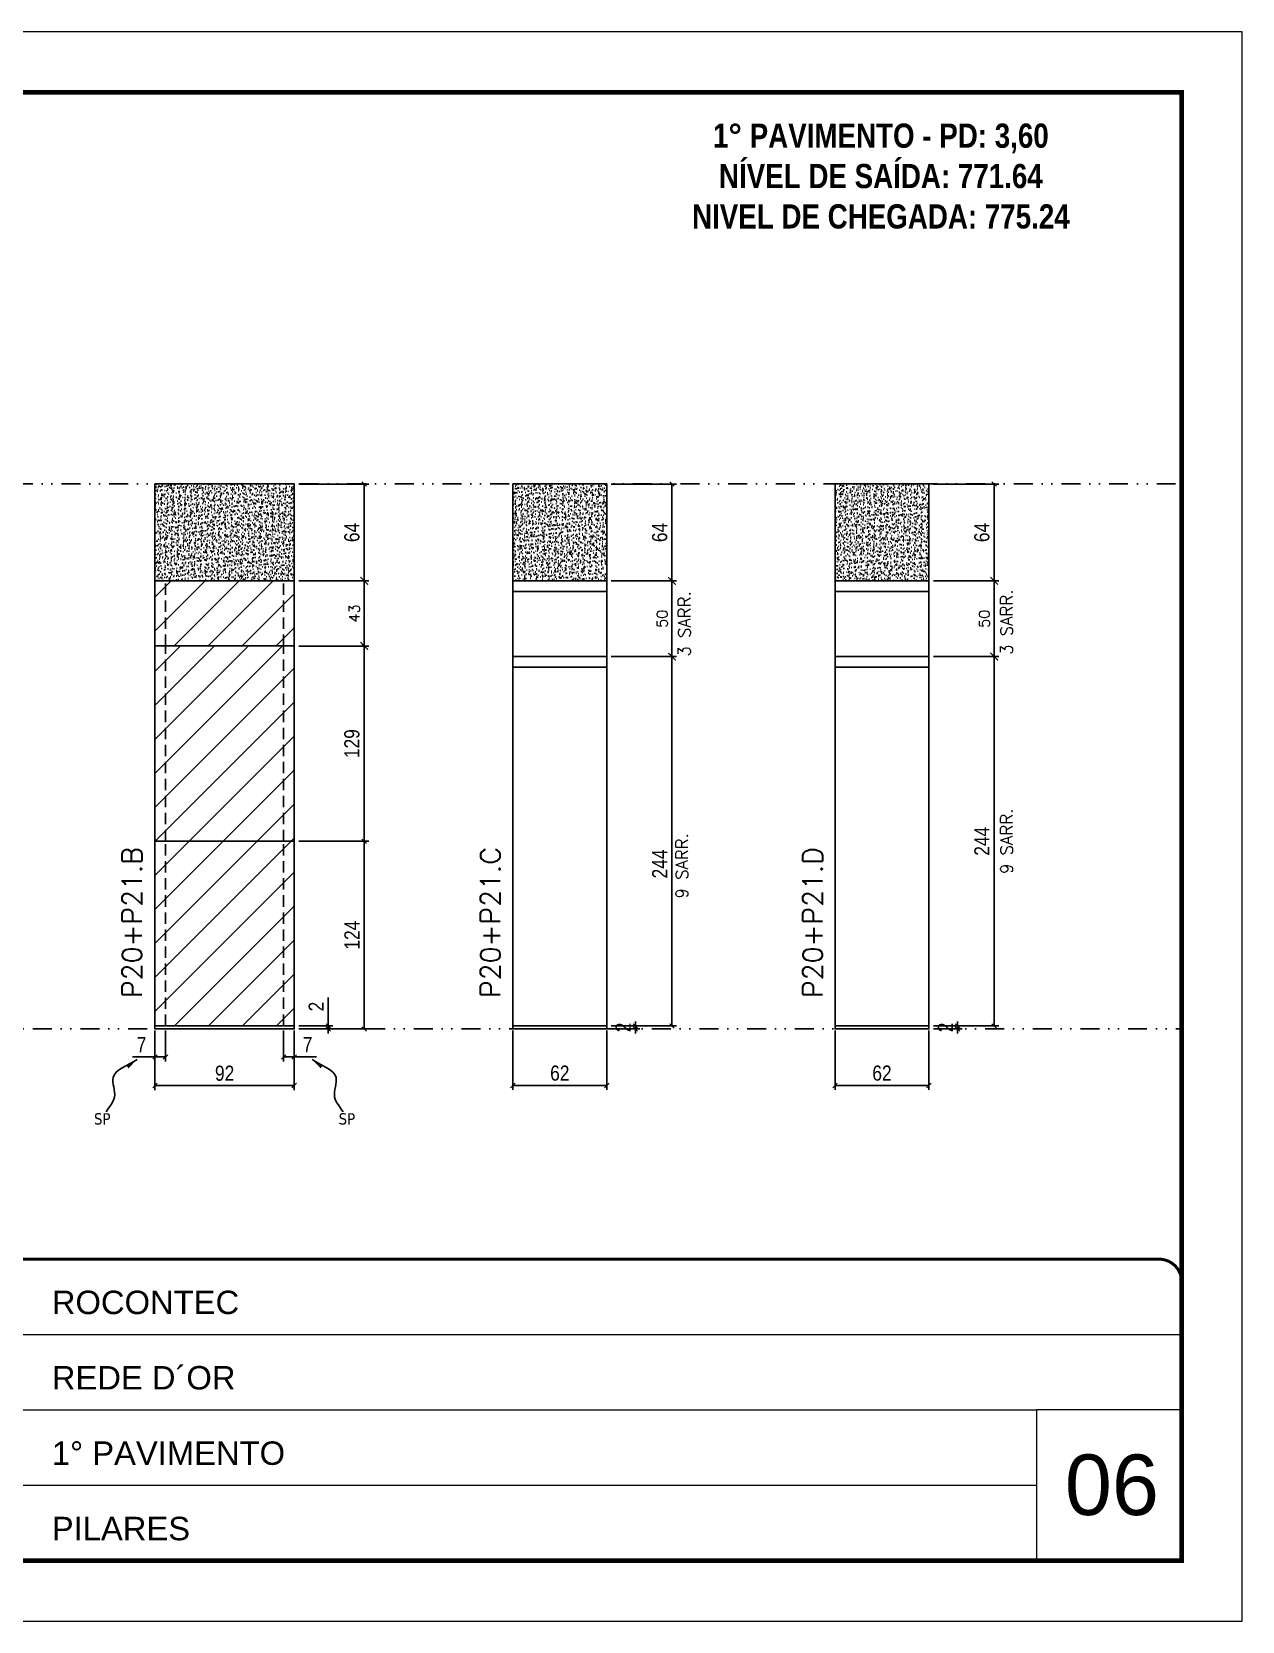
# Model space of a CAD drawing. Extents: x 2949 to 9203, y -16089 to 12527.
# Drawn here: x 5233 to 6033, y 10328 to 11378 of the extents above; entities that cross this region are included whole.
import ezdxf

# ---------------------------------------------------------------- set-up
doc = ezdxf.new("R2010")
doc.units = 0
for name, pattern in [('CONTINUO', [0]), ('DASHED', [0.75, 0.5, -0.25]), ('DIVIDE2', [0.625, 0.25, -0.125, 0, -0.125, 0, -0.125]), ('HIDDEN', [0.375, 0.25, -0.125])]:
    doc.linetypes.add(name, pattern=pattern)
for name, color, linetype, lineweight in [('CARIMBO', 255, 'Continuous', 9), ('Folhas', 255, 'Continuous', 9), ('Hachura', 251, 'Continuous', 9), ('SARRAFO DE PRESSAO', 251, 'DASHED', 9), ('Texto Seção', 7, 'Continuous', 15)]:
    doc.layers.add(name, color=color, linetype=linetype, lineweight=lineweight)
for name, color, linetype in [('COTA', 241, 'Continuous'), ('NOMENCLATURA', 7, 'Continuous'), ('Nível', 160, 'Continuous'), ('Painéis', 200, 'Continuous'), ('SARR_2.2x7', 40, 'Continuous'), ('Sarrafo de Pressão', 42, 'HIDDEN'), ('texto', 7, 'Continuous')]:
    doc.layers.add(name, color=color, linetype=linetype)
doc.styles.add('ARIAL', font='arial.ttf')
doc.styles.add('COTA TECNICA', font='techl___.ttf', dxfattribs={"height": 10})
doc.styles.add('COTA TECNICA-50', font='techl___.ttf', dxfattribs={"height": 10})
doc.styles.add('REGUA-120', font='ROMANS.shx', dxfattribs={"height": 15})
doc.styles.add('ROMANC', font='techb___.ttf', dxfattribs={"height": 2.5})
doc.styles.add('ROMANS', font='romans.shx')
doc.styles.get("Standard").update_dxf_attribs({"font": 'arial.ttf'})
doc.dimstyles.new('COTA PAINEL-50', dxfattribs={"dimtxt": 10, "dimasz": 3, "dimexe": 3, "dimexo": 3, "dimgap": 3, "dimtad": 1, "dimdec": 1, "dimzin": 12, "dimdsep": 46, "dimtxsty": 'COTA TECNICA-50', "dimblk1": 'OBLIQUE', "dimblk2": 'OBLIQUE', "dimsah": 1, "dimcen": 0.9, "dimclrd": 4, "dimclre": 4, "dimclrt": 240, "dimadec": 1, "dimazin": 3, "dimtfac": 1, "dimtdec": 1, "dimtmove": 0, "dimatfit": 3, "dimfxl": 1, "dimtolj": 1, "dimtzin": 12, "dimarcsym": 0})
doc.dimstyles.new('Cota Paínel', dxfattribs={"dimtxt": 7, "dimasz": 5, "dimexe": 3, "dimexo": 3, "dimgap": 3, "dimtad": 1, "dimdec": 1, "dimzin": 12, "dimdsep": 46, "dimtxsty": 'ROMANS', "dimblk": 'ARCHTICK', "dimcen": 0, "dimclrd": 4, "dimclre": 4, "dimclrt": 1, "dimadec": 1, "dimazin": 3, "dimtfac": 1, "dimtdec": 1, "dimtmove": 0, "dimatfit": 3, "dimldrblk": 'OBLIQUE', "dimfxl": 1, "dimtolj": 1, "dimtzin": 12, "dimarcsym": 0})
doc.dimstyles.new('PAINEL', dxfattribs={"dimtxt": 10, "dimasz": 3, "dimexe": 3, "dimexo": 3, "dimgap": 3, "dimtad": 1, "dimdec": 1, "dimzin": 12, "dimdsep": 46, "dimtxsty": 'COTA TECNICA', "dimblk1": 'OBLIQUE', "dimblk2": 'OBLIQUE', "dimsah": 1, "dimcen": 0.9, "dimclrd": 4, "dimclre": 4, "dimclrt": 240, "dimadec": 1, "dimazin": 3, "dimtfac": 1, "dimtdec": 1, "dimtmove": 0, "dimatfit": 3, "dimfxl": 1, "dimtolj": 1, "dimtzin": 12, "dimarcsym": 0})
doc.dimstyles.get("Standard").update_dxf_attribs({"dimtxt": 0.18, "dimasz": 0.18, "dimexe": 0.18, "dimexo": 0.0625, "dimgap": 0.09, "dimtad": 0, "dimtih": 1, "dimtoh": 1, "dimdec": 4, "dimzin": 0, "dimdsep": 46, "dimtxsty": 'Standard', "dimcen": 0.09, "dimadec": 0, "dimazin": 0, "dimtfac": 1, "dimtdec": 4, "dimtofl": 0, "dimtmove": 0, "dimatfit": 3, "dimfxl": 1, "dimtolj": 1, "dimtzin": 0, "dimarcsym": 0})
pattern_1 = [(45, (-126104.65, -22713.47), (-11.2253202, 11.2253202), [])]

# ---------------------------------------------------------------- blocks, each defined once
blk = doc.blocks.new('9999999999')
at = {"color": 30, "linetype": 'CONTINUO'}
for p, q in [((98564.6, 34379.6), (99584, 34379.6)), ((98564.6, 34329.8), (99488, 34329.8)), ((99584, 34329.8), (99488, 34329.8)), ((99488, 34329.8), (99488, 34230.2)), ((98564.6, 34280), (99488, 34280))]:
    blk.add_line(p, q, dxfattribs=at)
at = {"color": 30, "linetype": 'CONTINUO', "const_width": 2}
blk.add_lwpolyline([(99584, 34230.2), (99584, 34414.4, 0.414214), (99569, 34429.4), (98229, 34429.4, 0.414214), (98214, 34414.4), (98214, 34245.2, 0.414214), (98229, 34230.2), (99584, 34230.2)], format="xyb", dxfattribs=at)
at = {"layer": 'Folhas'}
blk.add_lwpolyline([(98139, 34190.2), (99624, 34190.2), (99624, 35240.2), (98139, 35240.2)], close=True, dxfattribs=at)
at = {"layer": 'Folhas', "color": 30, "const_width": 3}
blk.add_lwpolyline([(98214, 34230.2), (99584, 34230.2), (99584, 35200.2), (98214, 35200.2)], close=True, dxfattribs=at)
at = {"color": 7, "linetype": 'Continuous', "ltscale": 5, "style": 'ARIAL'}
for s, height, p in [('ROCONTEC', 15.48, (98837.7, 34393.1)), ('REDE D´OR', 15.48, (98837.7, 34343.3)), ('1° PAVIMENTO', 15.483, (98837.7, 34293.5)), ('PILARES', 15.48, (98837.7, 34243.7))]:
    blk.add_text(s, height=height, dxfattribs=at).set_placement(p)
blk = doc.blocks.new('_Oblique')
at = {"color": 0, "linetype": 'ByBlock', "lineweight": -2}
blk.add_line((-0.5, -0.5), (0.5, 0.5), dxfattribs=at)
blk = doc.blocks.new('*D3466')
at = {"layer": 'COTA', "color": 4, "lineweight": -2, "transparency": 16777216}
for p, q in [((5550.8, 10718.4), (5550.8, 10679.1)), ((5612.8, 10718.4), (5612.8, 10679.1)), ((5550.8, 10682.1), (5612.8, 10682.1))]:
    blk.add_line(p, q, dxfattribs=at)
at = {"layer": 'Defpoints', "color": 0, "transparency": 16777216}
for p in [(5550.8, 10721.4), (5612.8, 10721.4), (5612.8, 10682.1)]:
    blk.add_point(p, dxfattribs=at)
at = {"layer": 'COTA', "color": 4, "lineweight": -2, "transparency": 16777216, "xscale": 3, "yscale": 3, "zscale": 3, "rotation": 180}
blk.add_blockref('_Oblique', (5550.8, 10682.1), dxfattribs=at)
at = {"layer": 'COTA', "color": 4, "lineweight": -2, "transparency": 16777216, "xscale": 3, "yscale": 3, "zscale": 3}
blk.add_blockref('_Oblique', (5612.8, 10682.1), dxfattribs=at)
at = {"layer": 'COTA', "color": 240, "transparency": 16777216, "insert": (5581.8, 10690.2), "char_height": 10, "attachment_point": 5, "style": 'COTA TECNICA'}
blk.add_mtext('\\A1;62', dxfattribs=at)
blk = doc.blocks.new('*D3467')
at = {"layer": 'COTA', "color": 4, "lineweight": -2, "transparency": 16777216}
for p, q in [((5615.8, 10721.4), (5634.7, 10721.4)), ((5631.7, 10721.4), (5631.7, 10724.4)), ((5631.7, 10719.4), (5631.7, 10721.4)), ((5615.8, 10719.4), (5634.7, 10719.4)), ((5631.7, 10719.4), (5631.7, 10716.4))]:
    blk.add_line(p, q, dxfattribs=at)
at = {"layer": 'Defpoints', "color": 0, "transparency": 16777216}
for p in [(5612.8, 10721.4), (5631.7, 10721.4), (5612.8, 10719.4)]:
    blk.add_point(p, dxfattribs=at)
at = {"layer": 'COTA', "color": 4, "lineweight": -2, "transparency": 16777216, "xscale": 3, "yscale": 3, "zscale": 3}
for p, rotation in [((5631.7, 10721.4), 270), ((5631.7, 10719.4), 90)]:
    blk.add_blockref('_Oblique', p, dxfattribs=dict(at, rotation=rotation))
at = {"layer": 'COTA', "color": 240, "transparency": 16777216, "insert": (5623.7, 10720.4), "char_height": 10, "attachment_point": 5, "rotation": 90, "style": 'COTA TECNICA-50'}
blk.add_mtext('\\A1;2', dxfattribs=at)
blk = doc.blocks.new('*D3485')
at = {"layer": 'COTA', "color": 4, "linetype": 'ByBlock', "lineweight": -2, "transparency": 16777216}
for p, q in [((5615.8, 11079.4), (5658.9, 11079.4)), ((5655.9, 11079.4), (5655.9, 11015.4)), ((5615.8, 11015.4), (5658.9, 11015.4))]:
    blk.add_line(p, q, dxfattribs=at)
at = {"layer": 'Defpoints', "color": 0, "linetype": 'ByBlock', "transparency": 16777216}
for p in [(5612.8, 11079.4), (5612.8, 11015.4), (5655.9, 11015.4)]:
    blk.add_point(p, dxfattribs=at)
at = {"layer": 'COTA', "color": 4, "linetype": 'ByBlock', "lineweight": -2, "transparency": 16777216, "xscale": 3, "yscale": 3, "zscale": 3}
for p, rotation in [((5655.9, 11079.4), 90), ((5655.9, 11015.4), 270)]:
    blk.add_blockref('_Oblique', p, dxfattribs=dict(at, rotation=rotation))
at = {"layer": 'COTA', "color": 240, "linetype": 'ByBlock', "transparency": 16777216, "insert": (5647.8, 11047.4), "char_height": 10, "attachment_point": 5, "rotation": 90, "style": 'COTA TECNICA'}
blk.add_mtext('\\A1;64', dxfattribs=at)
blk = doc.blocks.new('*D3486')
at = {"layer": 'COTA', "color": 4, "linetype": 'ByBlock', "lineweight": -2, "transparency": 16777216}
for p, q in [((5615.8, 10965.4), (5658.9, 10965.4)), ((5655.9, 10721.4), (5655.9, 10965.4)), ((5615.8, 10721.4), (5658.9, 10721.4))]:
    blk.add_line(p, q, dxfattribs=at)
at = {"layer": 'Defpoints', "color": 0, "linetype": 'ByBlock', "transparency": 16777216}
for p in [(5612.8, 10965.4), (5655.9, 10965.4), (5612.8, 10721.4)]:
    blk.add_point(p, dxfattribs=at)
at = {"layer": 'COTA', "color": 4, "linetype": 'ByBlock', "lineweight": -2, "transparency": 16777216, "xscale": 3, "yscale": 3, "zscale": 3}
for p, rotation in [((5655.9, 10965.4), 90), ((5655.9, 10721.4), 270)]:
    blk.add_blockref('_Oblique', p, dxfattribs=dict(at, rotation=rotation))
at = {"layer": 'COTA', "color": 240, "linetype": 'ByBlock', "transparency": 16777216, "insert": (5647.8, 10828.4), "char_height": 10, "attachment_point": 5, "rotation": 90, "style": 'COTA TECNICA'}
blk.add_mtext('\\A1;244', dxfattribs=at)
blk = doc.blocks.new('*D3475')
at = {"layer": 'COTA', "color": 4, "lineweight": -2, "transparency": 16777216}
for p, q in [((5763.6, 10718.4), (5763.6, 10679.1)), ((5825.6, 10718.4), (5825.6, 10679.1)), ((5763.6, 10682.1), (5825.6, 10682.1))]:
    blk.add_line(p, q, dxfattribs=at)
at = {"layer": 'Defpoints', "color": 0, "transparency": 16777216}
for p in [(5763.6, 10721.4), (5825.6, 10721.4), (5825.6, 10682.1)]:
    blk.add_point(p, dxfattribs=at)
at = {"layer": 'COTA', "color": 4, "lineweight": -2, "transparency": 16777216, "xscale": 3, "yscale": 3, "zscale": 3, "rotation": 180}
blk.add_blockref('_Oblique', (5763.6, 10682.1), dxfattribs=at)
at = {"layer": 'COTA', "color": 4, "lineweight": -2, "transparency": 16777216, "xscale": 3, "yscale": 3, "zscale": 3}
blk.add_blockref('_Oblique', (5825.6, 10682.1), dxfattribs=at)
at = {"layer": 'COTA', "color": 240, "transparency": 16777216, "insert": (5794.6, 10690.2), "char_height": 10, "attachment_point": 5, "style": 'COTA TECNICA'}
blk.add_mtext('\\A1;62', dxfattribs=at)
blk = doc.blocks.new('*D3476')
at = {"layer": 'COTA', "color": 4, "lineweight": -2, "transparency": 16777216}
for p, q in [((5828.6, 10721.4), (5847.5, 10721.4)), ((5844.5, 10721.4), (5844.5, 10724.4)), ((5844.5, 10719.4), (5844.5, 10721.4)), ((5828.6, 10719.4), (5847.5, 10719.4)), ((5844.5, 10719.4), (5844.5, 10716.4))]:
    blk.add_line(p, q, dxfattribs=at)
at = {"layer": 'Defpoints', "color": 0, "transparency": 16777216}
for p in [(5825.6, 10721.4), (5844.5, 10721.4), (5825.6, 10719.4)]:
    blk.add_point(p, dxfattribs=at)
at = {"layer": 'COTA', "color": 4, "lineweight": -2, "transparency": 16777216, "xscale": 3, "yscale": 3, "zscale": 3}
for p, rotation in [((5844.5, 10721.4), 270), ((5844.5, 10719.4), 90)]:
    blk.add_blockref('_Oblique', p, dxfattribs=dict(at, rotation=rotation))
at = {"layer": 'COTA', "color": 240, "transparency": 16777216, "insert": (5836.5, 10720.4), "char_height": 10, "attachment_point": 5, "rotation": 90, "style": 'COTA TECNICA-50'}
blk.add_mtext('\\A1;2', dxfattribs=at)
blk = doc.blocks.new('*D3488')
at = {"layer": 'COTA', "color": 4, "linetype": 'ByBlock', "lineweight": -2, "transparency": 16777216}
for p, q in [((5828.6, 11079.4), (5871.7, 11079.4)), ((5868.7, 11079.4), (5868.7, 11015.4)), ((5828.6, 11015.4), (5871.7, 11015.4))]:
    blk.add_line(p, q, dxfattribs=at)
at = {"layer": 'Defpoints', "color": 0, "linetype": 'ByBlock', "transparency": 16777216}
for p in [(5825.6, 11079.4), (5825.6, 11015.4), (5868.7, 11015.4)]:
    blk.add_point(p, dxfattribs=at)
at = {"layer": 'COTA', "color": 4, "linetype": 'ByBlock', "lineweight": -2, "transparency": 16777216, "xscale": 3, "yscale": 3, "zscale": 3}
for p, rotation in [((5868.7, 11079.4), 90), ((5868.7, 11015.4), 270)]:
    blk.add_blockref('_Oblique', p, dxfattribs=dict(at, rotation=rotation))
at = {"layer": 'COTA', "color": 240, "linetype": 'ByBlock', "transparency": 16777216, "insert": (5860.6, 11047.4), "char_height": 10, "attachment_point": 5, "rotation": 90, "style": 'COTA TECNICA'}
blk.add_mtext('\\A1;64', dxfattribs=at)
blk = doc.blocks.new('*D3489')
at = {"layer": 'COTA', "color": 4, "linetype": 'ByBlock', "lineweight": -2, "transparency": 16777216}
for p, q in [((5828.6, 10965.4), (5871.7, 10965.4)), ((5868.7, 10721.4), (5868.7, 10965.4)), ((5828.6, 10721.4), (5871.7, 10721.4))]:
    blk.add_line(p, q, dxfattribs=at)
at = {"layer": 'Defpoints', "color": 0, "linetype": 'ByBlock', "transparency": 16777216}
for p in [(5825.6, 10965.4), (5868.7, 10965.4), (5825.6, 10721.4)]:
    blk.add_point(p, dxfattribs=at)
at = {"layer": 'COTA', "color": 4, "linetype": 'ByBlock', "lineweight": -2, "transparency": 16777216, "xscale": 3, "yscale": 3, "zscale": 3}
for p, rotation in [((5868.7, 10965.4), 90), ((5868.7, 10721.4), 270)]:
    blk.add_blockref('_Oblique', p, dxfattribs=dict(at, rotation=rotation))
at = {"layer": 'COTA', "color": 240, "linetype": 'ByBlock', "transparency": 16777216, "insert": (5860.6, 10843.4), "char_height": 10, "attachment_point": 5, "rotation": 90, "style": 'COTA TECNICA'}
blk.add_mtext('\\A1;244', dxfattribs=at)
blk = doc.blocks.new('_ArchTick')
at = {"color": 0, "linetype": 'ByBlock', "const_width": 0.15}
blk.add_lwpolyline([(-0.5, -0.5), (0.5, 0.5)], dxfattribs=at)
blk = doc.blocks.new('*D3490')
at = {"layer": 'COTA', "color": 4, "lineweight": -2, "transparency": 16777216}
for p, q in [((5615.8, 11015.4), (5658.9, 11015.4)), ((5655.9, 10965.4), (5655.9, 11015.4)), ((5615.8, 10965.4), (5658.9, 10965.4))]:
    blk.add_line(p, q, dxfattribs=at)
at = {"layer": 'Defpoints', "color": 0, "transparency": 16777216}
for p in [(5612.8, 11015.4), (5655.9, 11015.4), (5612.8, 10965.4)]:
    blk.add_point(p, dxfattribs=at)
at = {"layer": 'COTA', "color": 4, "lineweight": -2, "transparency": 16777216, "xscale": 5, "yscale": 5, "zscale": 5}
for p, rotation in [((5655.9, 11015.4), 90), ((5655.9, 10965.4), 270)]:
    blk.add_blockref('_ArchTick', p, dxfattribs=dict(at, rotation=rotation))
at = {"layer": 'COTA', "color": 1, "transparency": 16777216, "insert": (5649.4, 10990.4), "char_height": 7, "attachment_point": 5, "rotation": 90, "style": 'ROMANS'}
blk.add_mtext('\\A1;50', dxfattribs=at)
blk = doc.blocks.new('*D3491')
at = {"layer": 'COTA', "color": 4, "lineweight": -2, "transparency": 16777216}
for p, q in [((5828.6, 11015.4), (5871.7, 11015.4)), ((5868.7, 10965.4), (5868.7, 11015.4)), ((5828.6, 10965.4), (5871.7, 10965.4))]:
    blk.add_line(p, q, dxfattribs=at)
at = {"layer": 'Defpoints', "color": 0, "transparency": 16777216}
for p in [(5825.6, 11015.4), (5868.7, 11015.4), (5825.6, 10965.4)]:
    blk.add_point(p, dxfattribs=at)
at = {"layer": 'COTA', "color": 4, "lineweight": -2, "transparency": 16777216, "xscale": 5, "yscale": 5, "zscale": 5}
for p, rotation in [((5868.7, 11015.4), 90), ((5868.7, 10965.4), 270)]:
    blk.add_blockref('_ArchTick', p, dxfattribs=dict(at, rotation=rotation))
at = {"layer": 'COTA', "color": 1, "transparency": 16777216, "insert": (5862.2, 10990.4), "char_height": 7, "attachment_point": 5, "rotation": 90, "style": 'ROMANS'}
blk.add_mtext('\\A1;50', dxfattribs=at)
blk = doc.blocks.new('*D3478')
at = {"layer": 'COTA', "color": 4, "lineweight": -2, "transparency": 16777216}
for p, q in [((5314.4, 10718.4), (5314.4, 10679)), ((5406.4, 10718.4), (5406.4, 10679)), ((5314.4, 10682), (5406.4, 10682))]:
    blk.add_line(p, q, dxfattribs=at)
at = {"layer": 'Defpoints', "color": 0, "transparency": 16777216}
for p in [(5314.4, 10721.4), (5406.4, 10721.4), (5406.4, 10682)]:
    blk.add_point(p, dxfattribs=at)
at = {"layer": 'COTA', "color": 4, "lineweight": -2, "transparency": 16777216, "xscale": 3, "yscale": 3, "zscale": 3, "rotation": 180}
blk.add_blockref('_Oblique', (5314.4, 10682), dxfattribs=at)
at = {"layer": 'COTA', "color": 4, "lineweight": -2, "transparency": 16777216, "xscale": 3, "yscale": 3, "zscale": 3}
blk.add_blockref('_Oblique', (5406.4, 10682), dxfattribs=at)
at = {"layer": 'COTA', "color": 240, "transparency": 16777216, "insert": (5360.4, 10690.1), "char_height": 10, "attachment_point": 5, "style": 'COTA TECNICA'}
blk.add_mtext('\\A1;92', dxfattribs=at)
blk = doc.blocks.new('*D3479')
at = {"layer": 'COTA', "color": 4, "lineweight": -2, "transparency": 16777216}
for p, q in [((5409.4, 11079.4), (5455.6, 11079.4)), ((5452.6, 11015.4), (5452.6, 11079.4)), ((5409.4, 11015.4), (5455.6, 11015.4))]:
    blk.add_line(p, q, dxfattribs=at)
at = {"layer": 'Defpoints', "color": 0, "transparency": 16777216}
for p in [(5406.4, 11079.4), (5452.6, 11079.4), (5406.4, 11015.4)]:
    blk.add_point(p, dxfattribs=at)
at = {"layer": 'COTA', "color": 4, "lineweight": -2, "transparency": 16777216, "xscale": 3, "yscale": 3, "zscale": 3}
for p, rotation in [((5452.6, 11079.4), 90), ((5452.6, 11015.4), 270)]:
    blk.add_blockref('_Oblique', p, dxfattribs=dict(at, rotation=rotation))
at = {"layer": 'COTA', "color": 240, "transparency": 16777216, "insert": (5444.5, 11047.4), "char_height": 10, "attachment_point": 5, "rotation": 90, "style": 'COTA TECNICA'}
blk.add_mtext('\\A1;64', dxfattribs=at)
blk = doc.blocks.new('*D3480')
at = {"layer": 'COTA', "color": 4, "lineweight": -2, "transparency": 16777216}
for p, q in [((5314.4, 10716.4), (5314.4, 10697.9)), ((5321.4, 10718.4), (5321.4, 10697.9)), ((5314.4, 10700.9), (5299.6, 10700.9)), ((5321.4, 10700.9), (5314.4, 10700.9))]:
    blk.add_line(p, q, dxfattribs=at)
at = {"layer": 'Defpoints', "color": 0, "transparency": 16777216}
for p in [(5321.4, 10721.4), (5314.4, 10719.4), (5314.4, 10700.9)]:
    blk.add_point(p, dxfattribs=at)
at = {"layer": 'COTA', "color": 4, "lineweight": -2, "transparency": 16777216, "xscale": 3, "yscale": 3, "zscale": 3, "rotation": 180}
blk.add_blockref('_Oblique', (5314.4, 10700.9), dxfattribs=at)
at = {"layer": 'COTA', "color": 4, "lineweight": -2, "transparency": 16777216, "xscale": 3, "yscale": 3, "zscale": 3}
blk.add_blockref('_Oblique', (5321.4, 10700.9), dxfattribs=at)
at = {"layer": 'COTA', "color": 240, "transparency": 16777216, "insert": (5305.5, 10709), "char_height": 10, "attachment_point": 5, "style": 'COTA TECNICA-50'}
blk.add_mtext('\\A1;7', dxfattribs=at)
blk = doc.blocks.new('*D3481')
at = {"layer": 'COTA', "color": 4, "lineweight": -2, "transparency": 16777216}
for p, q in [((5399.4, 10718.4), (5399.4, 10697.9)), ((5406.4, 10716.4), (5406.4, 10697.9)), ((5399.4, 10700.9), (5406.4, 10700.9)), ((5406.4, 10700.9), (5421.1, 10700.9))]:
    blk.add_line(p, q, dxfattribs=at)
at = {"layer": 'Defpoints', "color": 0, "transparency": 16777216}
for p in [(5399.4, 10721.4), (5406.4, 10719.4), (5406.4, 10700.9)]:
    blk.add_point(p, dxfattribs=at)
at = {"layer": 'COTA', "color": 4, "lineweight": -2, "transparency": 16777216, "xscale": 3, "yscale": 3, "zscale": 3, "rotation": 180}
blk.add_blockref('_Oblique', (5399.4, 10700.9), dxfattribs=at)
at = {"layer": 'COTA', "color": 4, "lineweight": -2, "transparency": 16777216, "xscale": 3, "yscale": 3, "zscale": 3}
blk.add_blockref('_Oblique', (5406.4, 10700.9), dxfattribs=at)
at = {"layer": 'COTA', "color": 240, "transparency": 16777216, "insert": (5415.2, 10709), "char_height": 10, "attachment_point": 5, "style": 'COTA TECNICA-50'}
blk.add_mtext('\\A1;7', dxfattribs=at)
blk = doc.blocks.new('*D3482')
at = {"layer": 'COTA', "color": 4, "lineweight": -2, "transparency": 16777216}
for p, q in [((5409.4, 10843.4), (5455.6, 10843.4)), ((5452.6, 10719.4), (5452.6, 10843.4)), ((5409.4, 10719.4), (5455.6, 10719.4))]:
    blk.add_line(p, q, dxfattribs=at)
at = {"layer": 'Defpoints', "color": 0, "transparency": 16777216}
for p in [(5406.4, 10843.4), (5452.6, 10843.4), (5406.4, 10719.4)]:
    blk.add_point(p, dxfattribs=at)
at = {"layer": 'COTA', "color": 4, "lineweight": -2, "transparency": 16777216, "xscale": 3, "yscale": 3, "zscale": 3}
for p, rotation in [((5452.6, 10843.4), 90), ((5452.6, 10719.4), 270)]:
    blk.add_blockref('_Oblique', p, dxfattribs=dict(at, rotation=rotation))
at = {"layer": 'COTA', "color": 240, "transparency": 16777216, "insert": (5444.5, 10781.4), "char_height": 10, "attachment_point": 5, "rotation": 90, "style": 'COTA TECNICA-50'}
blk.add_mtext('\\A1;124', dxfattribs=at)
blk = doc.blocks.new('*D3483')
at = {"layer": 'COTA', "color": 4, "lineweight": -2, "transparency": 16777216}
for p, q in [((5428.9, 10721.4), (5428.9, 10740.2)), ((5409.4, 10721.4), (5431.9, 10721.4)), ((5428.9, 10719.4), (5428.9, 10721.4)), ((5409.4, 10719.4), (5431.9, 10719.4)), ((5428.9, 10719.4), (5428.9, 10716.4))]:
    blk.add_line(p, q, dxfattribs=at)
at = {"layer": 'Defpoints', "color": 0, "transparency": 16777216}
for p in [(5406.4, 10721.4), (5406.4, 10719.4), (5428.9, 10719.4)]:
    blk.add_point(p, dxfattribs=at)
at = {"layer": 'COTA', "color": 4, "lineweight": -2, "transparency": 16777216, "xscale": 3, "yscale": 3, "zscale": 3}
for p, rotation in [((5428.9, 10721.4), 270), ((5428.9, 10719.4), 90)]:
    blk.add_blockref('_Oblique', p, dxfattribs=dict(at, rotation=rotation))
at = {"layer": 'COTA', "color": 240, "transparency": 16777216, "insert": (5420.9, 10734.2), "char_height": 10, "attachment_point": 5, "rotation": 90, "style": 'COTA TECNICA-50'}
blk.add_mtext('\\A1;2', dxfattribs=at)
blk = doc.blocks.new('*D3492')
at = {"layer": 'COTA', "color": 4, "linetype": 'ByBlock', "lineweight": -2, "transparency": 16777216}
for p, q in [((5409.4, 10972.4), (5455.6, 10972.4)), ((5452.6, 10843.4), (5452.6, 10972.4)), ((5409.4, 10843.4), (5455.6, 10843.4))]:
    blk.add_line(p, q, dxfattribs=at)
at = {"layer": 'Defpoints', "color": 0, "linetype": 'ByBlock', "transparency": 16777216}
for p in [(5406.4, 10972.4), (5452.6, 10972.4), (5406.4, 10843.4)]:
    blk.add_point(p, dxfattribs=at)
at = {"layer": 'COTA', "color": 4, "linetype": 'ByBlock', "lineweight": -2, "transparency": 16777216, "xscale": 3, "yscale": 3, "zscale": 3}
for p, rotation in [((5452.6, 10972.4), 90), ((5452.6, 10843.4), 270)]:
    blk.add_blockref('_Oblique', p, dxfattribs=dict(at, rotation=rotation))
at = {"layer": 'COTA', "color": 240, "linetype": 'ByBlock', "transparency": 16777216, "insert": (5444.5, 10907.9), "char_height": 10, "attachment_point": 5, "rotation": 90, "style": 'COTA TECNICA'}
blk.add_mtext('\\A1;129', dxfattribs=at)
blk = doc.blocks.new('*D3493')
at = {"layer": 'COTA', "color": 4, "lineweight": -2, "transparency": 16777216}
for p, q in [((5409.4, 11015.4), (5455.6, 11015.4)), ((5452.6, 10972.4), (5452.6, 11015.4)), ((5409.4, 10972.4), (5455.6, 10972.4))]:
    blk.add_line(p, q, dxfattribs=at)
at = {"layer": 'Defpoints', "color": 0, "transparency": 16777216}
for p in [(5406.4, 11015.4), (5452.6, 11015.4), (5406.4, 10972.4)]:
    blk.add_point(p, dxfattribs=at)
at = {"layer": 'COTA', "color": 4, "lineweight": -2, "transparency": 16777216, "xscale": 5, "yscale": 5, "zscale": 5}
for p, rotation in [((5452.6, 11015.4), 90), ((5452.6, 10972.4), 270)]:
    blk.add_blockref('_ArchTick', p, dxfattribs=dict(at, rotation=rotation))
at = {"layer": 'COTA', "color": 1, "transparency": 16777216, "insert": (5446.1, 10993.9), "char_height": 7, "attachment_point": 5, "rotation": 90, "style": 'ROMANS'}
blk.add_mtext('\\A1;43', dxfattribs=at)

msp = doc.modelspace()

# ---------------------------------------------------------------- hatches: boundary and pattern name
at = {"layer": 'COTA', "linetype": 'ByBlock'}
h = msp.add_hatch(dxfattribs=at)
h.set_pattern_fill('AR-CONC', color=256, scale=0.03)
h.set_pattern_definition([(50, (-126097.421, -18077.97), (5.46554007, -0.47817257), [0.5715, -6.2865]), (355, (-126097.421, -18077.97), (-1.05730264, 5.73170536), [0.4572, -5.02921753]), (100.4514447, (-126096.9657, -18078.01), (4.40823741, 5.25353256), [0.48570026, -5.34270734]), (46.1842, (-126097.421, -18076.446), (8.13237123, -1.26126984), [0.85725, -9.42975]), (96.6355576, (-126096.7435, -18076.551), (7.122124, 7.42278374), [0.7285507, -8.01406824]), (351.184151, (-126097.421, -18076.446), (7.122124, 7.42278374), [0.685799, -7.54379196]), (21, (-126096.659, -18076.827), (4.54843174, -3.06795595), [0.5715, -6.2865]), (326, (-126096.659, -18076.827), (1.85406085, 5.52563898), [0.4572, -5.0292]), (71.451445, (-126096.28, -18077.083), (6.40249258, 2.45768307), [0.48570026, -5.34269813]), (37.5, (-126097.4212, -18077.97), (0.092658098, 2.536651166), [0, -4.96824, 0, -5.1054, 0, -5.04825]), (7.5, (-126097.4212, -18077.97), (2.004589875, 3.005417245), [0, -2.91084, 0, -4.85394, 0, -1.92405]), (327.5, (-126099.1204, -18077.97), (4.067717855, -0.17186232), [0, -1.905, 0, -5.9436, 0, -7.8867]), (317.5, (-126099.8824, -18077.97), (4.44387544, 0.76279473), [0, -2.4765, 0, -3.94716, 0, -5.6007])])
h.paths.add_polyline_path([(5314.36, 11015.44), (5406.36, 11015.44), (5406.36, 11079.44), (5314.36, 11079.44)])
h = msp.add_hatch(dxfattribs=at)
h.set_pattern_fill('AR-CONC', color=256, scale=0.03)
h.set_pattern_definition([(50, (-126098.7643, -22710.4705), (5.46554007, -0.47817257), [0.5715, -6.2865]), (355, (-126098.7643, -22710.4705), (-1.05730264, 5.73170536), [0.4572, -5.02921753]), (100.4514447, (-126098.309, -22710.5104), (4.40823741, 5.25353256), [0.48570026, -5.34270734]), (46.1842, (-126098.7643, -22708.9465), (8.13237123, -1.26126984), [0.85725, -9.42975]), (96.6355576, (-126098.087, -22709.052), (7.122124, 7.42278374), [0.7285507, -8.01406824]), (351.184151, (-126098.764, -22708.9465), (7.122124, 7.42278374), [0.685799, -7.54379196]), (21, (-126098.0023, -22709.3275), (4.54843174, -3.06795595), [0.5715, -6.2865]), (326, (-126098.0023, -22709.3275), (1.85406085, 5.52563898), [0.4572, -5.0292]), (71.451445, (-126097.6233, -22709.583), (6.40249258, 2.45768307), [0.48570026, -5.34269813]), (37.5, (-126098.7643, -22710.4705), (0.092658098, 2.536651166), [0, -4.96824, 0, -5.1054, 0, -5.04825]), (7.5, (-126098.7643, -22710.4705), (2.004589875, 3.005417245), [0, -2.91084, 0, -4.85394, 0, -1.92405]), (327.5, (-126100.4636, -22710.4705), (4.067717855, -0.17186232), [0, -1.905, 0, -5.9436, 0, -7.8867]), (317.5, (-126101.2256, -22710.4705), (4.44387544, 0.76279473), [0, -2.4765, 0, -3.94716, 0, -5.6007])])
h.paths.add_polyline_path([(5612.81, 11079.44), (5550.81, 11079.44), (5550.81, 11015.44), (5612.81, 11015.44)])
h = msp.add_hatch(dxfattribs=at)
h.set_pattern_fill('AR-CONC', color=256, scale=0.03)
h.set_pattern_definition([(50, (-126106.044, -22710.4705), (5.46554007, -0.47817257), [0.5715, -6.2865]), (355, (-126106.044, -22710.4705), (-1.05730264, 5.73170536), [0.4572, -5.02921753]), (100.4514447, (-126105.5887, -22710.5104), (4.40823741, 5.25353256), [0.48570026, -5.34270734]), (46.1842, (-126106.044, -22708.9465), (8.13237123, -1.26126984), [0.85725, -9.42975]), (96.6355576, (-126105.3664, -22709.052), (7.122124, 7.42278374), [0.7285507, -8.01406824]), (351.184151, (-126106.044, -22708.9465), (7.122124, 7.42278374), [0.685799, -7.54379196]), (21, (-126105.282, -22709.3275), (4.54843174, -3.06795595), [0.5715, -6.2865]), (326, (-126105.282, -22709.3275), (1.85406085, 5.52563898), [0.4572, -5.0292]), (71.451445, (-126104.903, -22709.583), (6.40249258, 2.45768307), [0.48570026, -5.34269813]), (37.5, (-126106.0441, -22710.4705), (0.092658098, 2.536651166), [0, -4.96824, 0, -5.1054, 0, -5.04825]), (7.5, (-126106.0441, -22710.4705), (2.004589875, 3.005417245), [0, -2.91084, 0, -4.85394, 0, -1.92405]), (327.5, (-126107.7434, -22710.4705), (4.067717855, -0.17186232), [0, -1.905, 0, -5.9436, 0, -7.8867]), (317.5, (-126108.5054, -22710.4705), (4.44387544, 0.76279473), [0, -2.4765, 0, -3.94716, 0, -5.6007])])
h.paths.add_polyline_path([(5825.61, 11079.44), (5763.61, 11079.44), (5763.61, 11015.44), (5825.61, 11015.44)])
at = {"layer": 'Hachura', "linetype": 'ByBlock'}
h = msp.add_hatch(dxfattribs=at)
h.set_pattern_fill('ANSI31', color=256, scale=5)
h.set_pattern_definition([(45, (-32.683, 0), (-11.22532, 11.22532), [])])
h.paths.add_polyline_path([(5406.36, 10972.44), (5406.36, 11015.44), (5314.36, 11015.44), (5314.36, 10972.44)])
h = msp.add_hatch(dxfattribs=at)
h.set_pattern_fill('ANSI31', color=256, scale=5)
h.set_pattern_definition(pattern_1)
h.paths.add_polyline_path([(5314.36, 10843.44), (5406.36, 10843.44), (5406.36, 10972.44), (5314.36, 10972.44)])
h = msp.add_hatch(dxfattribs=at)
h.set_pattern_fill('ANSI31', color=256, scale=5)
h.set_pattern_definition(pattern_1)
h.paths.add_polyline_path([(5406.36, 10843.44), (5314.36, 10843.44), (5314.36, 10721.44), (5406.36, 10721.44)])

# ---------------------------------------------------------------- linework, layer by layer
at = {"layer": 'COTA', "linetype": 'ByBlock'}
for points in [[(5314.36, 11015.44), (5406.36, 11015.44), (5406.36, 11079.44), (5314.36, 11079.44)], [(5550.81, 11015.44), (5612.81, 11015.44), (5612.81, 11079.44), (5550.81, 11079.44)], [(5763.61, 11015.44), (5825.61, 11015.44), (5825.61, 11079.44), (5763.61, 11079.44)]]:
    msp.add_lwpolyline(points, close=True, dxfattribs=at)
at = {"layer": 'Nível', "color": 4, "linetype": 'DIVIDE2', "ltscale": 50}
for p, q in [((4938.19, 11079.44), (5992.53, 11079.44)), ((4982.19, 10719.44), (5992.53, 10719.44))]:
    msp.add_line(p, q, dxfattribs=at)
at = {"layer": 'Painéis'}
for p, q in [((5612.81, 10965.44), (5550.81, 10965.44)), ((5550.81, 10965.44), (5550.81, 10956.44)), ((5612.81, 10956.44), (5612.81, 10965.44))]:
    msp.add_line(p, q, dxfattribs=at)
for points in [[(5314.36, 11015.44), (5406.36, 11015.44), (5406.36, 10972.44), (5314.36, 10972.44)], [(5550.81, 11015.44), (5612.81, 11015.44), (5612.81, 10965.44), (5550.81, 10965.44)], [(5763.61, 11015.44), (5825.61, 11015.44), (5825.61, 10965.44), (5763.61, 10965.44)], [(5314.36, 10843.44), (5406.36, 10843.44), (5406.36, 10972.44), (5314.36, 10972.44)], [(5314.36, 10721.44), (5406.36, 10721.44), (5406.36, 10843.44), (5314.36, 10843.44)], [(5314.36, 10721.44), (5406.36, 10721.44), (5406.36, 10719.44), (5314.36, 10719.44)], [(5550.81, 10721.44), (5612.81, 10721.44), (5612.81, 10719.44), (5550.81, 10719.44)], [(5763.61, 10721.44), (5825.61, 10721.44), (5825.61, 10719.44), (5763.61, 10719.44)]]:
    msp.add_lwpolyline(points, close=True, dxfattribs=at)
for points in [[(5825.61, 10956.44), (5825.61, 10965.44), (5763.61, 10965.44), (5763.61, 10956.44)], [(5550.81, 10956.44), (5550.81, 10721.44), (5612.81, 10721.44), (5612.81, 10956.44)], [(5763.61, 10956.44), (5763.61, 10721.44), (5825.61, 10721.44), (5825.61, 10956.44)]]:
    msp.add_lwpolyline(points, dxfattribs=at)
at = {"layer": 'SARR_2.2x7'}
for p, q in [((5612.81, 11008.44), (5550.81, 11008.44)), ((5825.61, 11008.44), (5763.61, 11008.44)), ((5612.81, 10958.44), (5550.81, 10958.44)), ((5763.61, 10958.44), (5825.61, 10958.44))]:
    msp.add_line(p, q, dxfattribs=at)
at = {"layer": 'Sarrafo de Pressão', "ltscale": 30}
for p, q in [((5321.36, 10972.44), (5321.36, 11015.44)), ((5399.36, 10972.44), (5399.36, 11015.44)), ((5321.36, 10843.44), (5321.36, 10972.44)), ((5399.36, 10843.44), (5399.36, 10972.44)), ((5321.36, 10721.44), (5321.36, 10843.44)), ((5399.36, 10721.44), (5399.36, 10843.44))]:
    msp.add_line(p, q, dxfattribs=at)

# ---------------------------------------------------------------- block references
at = {"layer": 'SARRAFO DE PRESSAO', "color": 6, "linetype": 'ByBlock'}
msp.add_blockref('9999999999', (-93591.44, -23862.05), dxfattribs=at)

# ---------------------------------------------------------------- texts
at = {"layer": 'CARIMBO', "style": 'ARIAL'}
msp.add_text('06', height=40, dxfattribs=at).set_placement((5915.39, 10398.3))
at = {"layer": 'NOMENCLATURA', "color": 2, "insert": (5793.86, 11344.22), "char_height": 16, "attachment_point": 2, "style": 'ROMANC'}
msp.add_mtext_dynamic_manual_height_columns('\\P1° PAVIMENTO - PD: 3,60\\PNÍVEL DE SAÍDA: 771.64\\PNIVEL DE CHEGADA: 775.24', width=300.2766, gutter_width=1, heights=[0], dxfattribs=at)
at = {"layer": 'texto', "color": 0, "char_height": 7.5, "attachment_point": 5}
for insert in [(5279.58, 10659.95), (5441.14, 10659.95)]:
    msp.add_mtext('{\\fTahoma|b0|i0|c0|p34;\\C4;SP}', dxfattribs=dict(at, insert=insert))
at = {"layer": 'Texto Seção', "linetype": 'Continuous', "style": 'ROMANS'}
for s, p in [('3 SARR.', (5668.08, 10965.41)), ('3 SARR.', (5880.88, 10966.56)), ('9 SARR.', (5880.88, 10821.81)), ('9 SARR.', (5666.43, 10805.61))]:
    msp.add_text(s, height=8, rotation=90, dxfattribs=at).set_placement(p)
at = {"layer": 'Texto Seção', "char_height": 13, "width": 285.3299, "attachment_point": 7, "rotation": 90, "style": 'REGUA-120'}
for s, insert in [('P20+P21.B', (5305.69, 10739.91)), ('P20+P21.C', (5542.48, 10739.91)), ('P20+P21.D', (5755.28, 10739.91))]:
    msp.add_mtext(s, dxfattribs=dict(at, insert=insert))

# ---------------------------------------------------------------- dimensions: what is measured, and where the dimension line sits
at = {"layer": 'COTA'}
dim = msp.add_linear_dim(base=(5452.6, 11079.44), p1=(5406.36, 11015.44), p2=(5406.36, 11079.44), angle=90, dimstyle='PAINEL', override={"dimarcsym": 2}, dxfattribs=at)
dim.commit()
dim.dimension.update_dxf_attribs({"geometry": '*D3479', "text_midpoint": (5452.6, 11047.44), "dimtype": 160})
at = {"layer": 'COTA', "linetype": 'ByBlock'}
for base, p1, p2, picture, middle in [((5655.9, 11015.44), (5612.81, 11079.44), (5612.81, 11015.44), '*D3485', (5647.8, 11047.44)), ((5868.69, 11015.44), (5825.61, 11079.44), (5825.61, 11015.44), '*D3488', (5860.59, 11047.44)), ((5452.6, 10972.44), (5406.36, 10843.44), (5406.36, 10972.44), '*D3492', (5444.51, 10907.94)), ((5868.69, 10965.44), (5825.61, 10721.44), (5825.61, 10965.44), '*D3489', (5860.62, 10843.44))]:
    dim = msp.add_linear_dim(base=base, p1=p1, p2=p2, angle=90, dimstyle='PAINEL', dxfattribs=at)
    dim.commit()
    dim.dimension.update_dxf_attribs({"geometry": picture, "text_midpoint": middle})
at = {"layer": 'COTA'}
for base, p1, p2, angle, dimstyle, picture, middle in [((5452.6, 11015.44), (5406.36, 10972.44), (5406.36, 11015.44), 90, 'Cota Paínel', '*D3493', (5446.1, 10993.94)), ((5655.9, 11015.44), (5612.81, 10965.44), (5612.81, 11015.44), 90, 'Cota Paínel', '*D3490', (5649.4, 10990.44)), ((5868.69, 11015.44), (5825.61, 10965.44), (5825.61, 11015.44), 90, 'Cota Paínel', '*D3491', (5862.19, 10990.44)), ((5452.6, 10843.44), (5406.36, 10719.44), (5406.36, 10843.44), 90, 'COTA PAINEL-50', '*D3482', (5444.53, 10781.44)), ((5314.36, 10700.93), (5321.36, 10721.44), (5314.36, 10719.44), 180, 'COTA PAINEL-50', '*D3480', (5305.49, 10709.01))]:
    dim = msp.add_linear_dim(base=base, p1=p1, p2=p2, angle=angle, dimstyle=dimstyle, dxfattribs=at)
    dim.commit()
    dim.dimension.update_dxf_attribs({"geometry": picture, "text_midpoint": middle})
at = {"layer": 'COTA', "linetype": 'ByBlock'}
dim = msp.add_linear_dim(base=(5655.9, 10965.44), p1=(5612.81, 10721.44), p2=(5612.81, 10965.44), angle=90, dimstyle='PAINEL', dxfattribs=at)
dim.commit()
dim.dimension.update_dxf_attribs({"geometry": '*D3486', "text_midpoint": (5655.9, 10828.44), "dimtype": 160})
at = {"layer": 'COTA'}
for base, p1, p2, picture, middle in [((5428.89, 10719.44), (5406.36, 10721.44), (5406.36, 10719.44), '*D3483', (5428.89, 10734.19)), ((5631.72, 10721.44), (5612.81, 10719.44), (5612.81, 10721.44), '*D3467', (5631.72, 10720.44)), ((5844.52, 10721.44), (5825.61, 10719.44), (5825.61, 10721.44), '*D3476', (5844.52, 10720.44))]:
    dim = msp.add_linear_dim(base=base, p1=p1, p2=p2, angle=90, dimstyle='COTA PAINEL-50', dxfattribs=at)
    dim.commit()
    dim.dimension.update_dxf_attribs({"geometry": picture, "text_midpoint": middle, "dimtype": 160})
for base, p1, p2, picture, middle in [((5406.36, 10681.99), (5314.36, 10721.44), (5406.36, 10721.44), '*D3478', (5360.36, 10690.08)), ((5612.81, 10682.1), (5550.81, 10721.44), (5612.81, 10721.44), '*D3466', (5581.81, 10690.2)), ((5825.61, 10682.1), (5763.61, 10721.44), (5825.61, 10721.44), '*D3475', (5794.61, 10690.2))]:
    dim = msp.add_linear_dim(base=base, p1=p1, p2=p2, dimstyle='PAINEL', override={"dimarcsym": 2}, dxfattribs=at)
    dim.commit()
    dim.dimension.update_dxf_attribs({"geometry": picture, "text_midpoint": middle})
dim = msp.add_linear_dim(base=(5406.36, 10700.93), p1=(5399.36, 10721.44), p2=(5406.36, 10719.44), dimstyle='COTA PAINEL-50', dxfattribs=at)
dim.commit()
dim.dimension.update_dxf_attribs({"geometry": '*D3481', "text_midpoint": (5415.23, 10709.01)})

# ---------------------------------------------------------------- leaders
at = {"layer": 'COTA', "path_type": 1}
for points in [[(5302.53, 10699.26), (5286.75, 10687.43), (5287.67, 10674.42), (5282.12, 10664.64)], [(5418.19, 10699.26), (5433.97, 10687.43), (5433.05, 10674.42), (5438.6, 10664.64)]]:
    msp.add_leader(points, dimstyle='Standard', override={"dimasz": 8}, dxfattribs=at)

doc.saveas('drawing.dxf')
